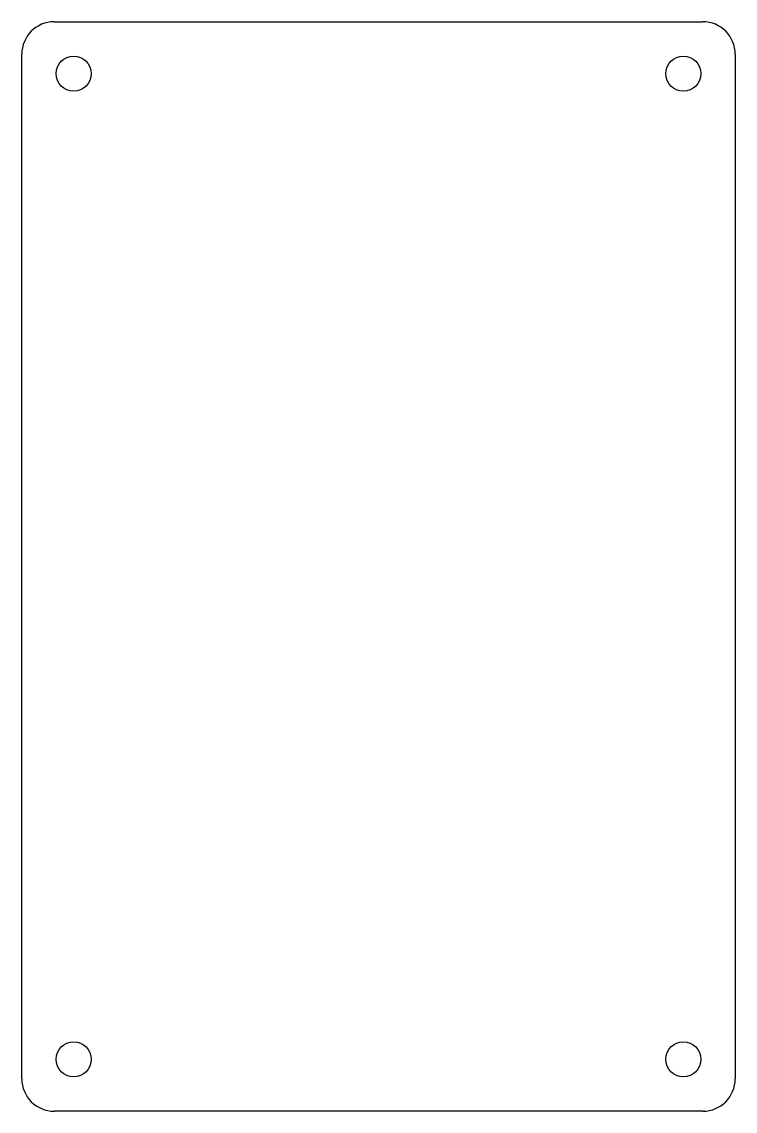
# Model space of a CAD drawing. Header units: millimetres. Extents: x 6 to 61, y 10.7 to 94.7.
import ezdxf

# ---------------------------------------------------------------- set-up
doc = ezdxf.new("R2010")
doc.units = ezdxf.units.MM
doc.layers.get('0').update_dxf_attribs({"lineweight": 25})

msp = doc.modelspace()

# ---------------------------------------------------------------- linework, layer by layer
for p, q in [((8.496, 94.729), (58.496, 94.729)), ((5.996, 13.229), (5.996, 92.229)), ((60.996, 92.229), (60.996, 13.229)), ((58.496, 10.729), (8.496, 10.729))]:
    msp.add_line(p, q)
for centre in [(9.996, 90.729), (56.996, 90.729), (9.996, 14.729), (56.996, 14.729)]:
    msp.add_circle(centre, 1.35)
for centre, start, end in [((8.496, 92.229), 90, 180), ((58.496, 92.229), 0, 90), ((8.496, 13.229), 180, 270), ((58.496, 13.229), 270, 0)]:
    msp.add_arc(centre, 2.5, start, end)

doc.saveas('drawing.dxf')
